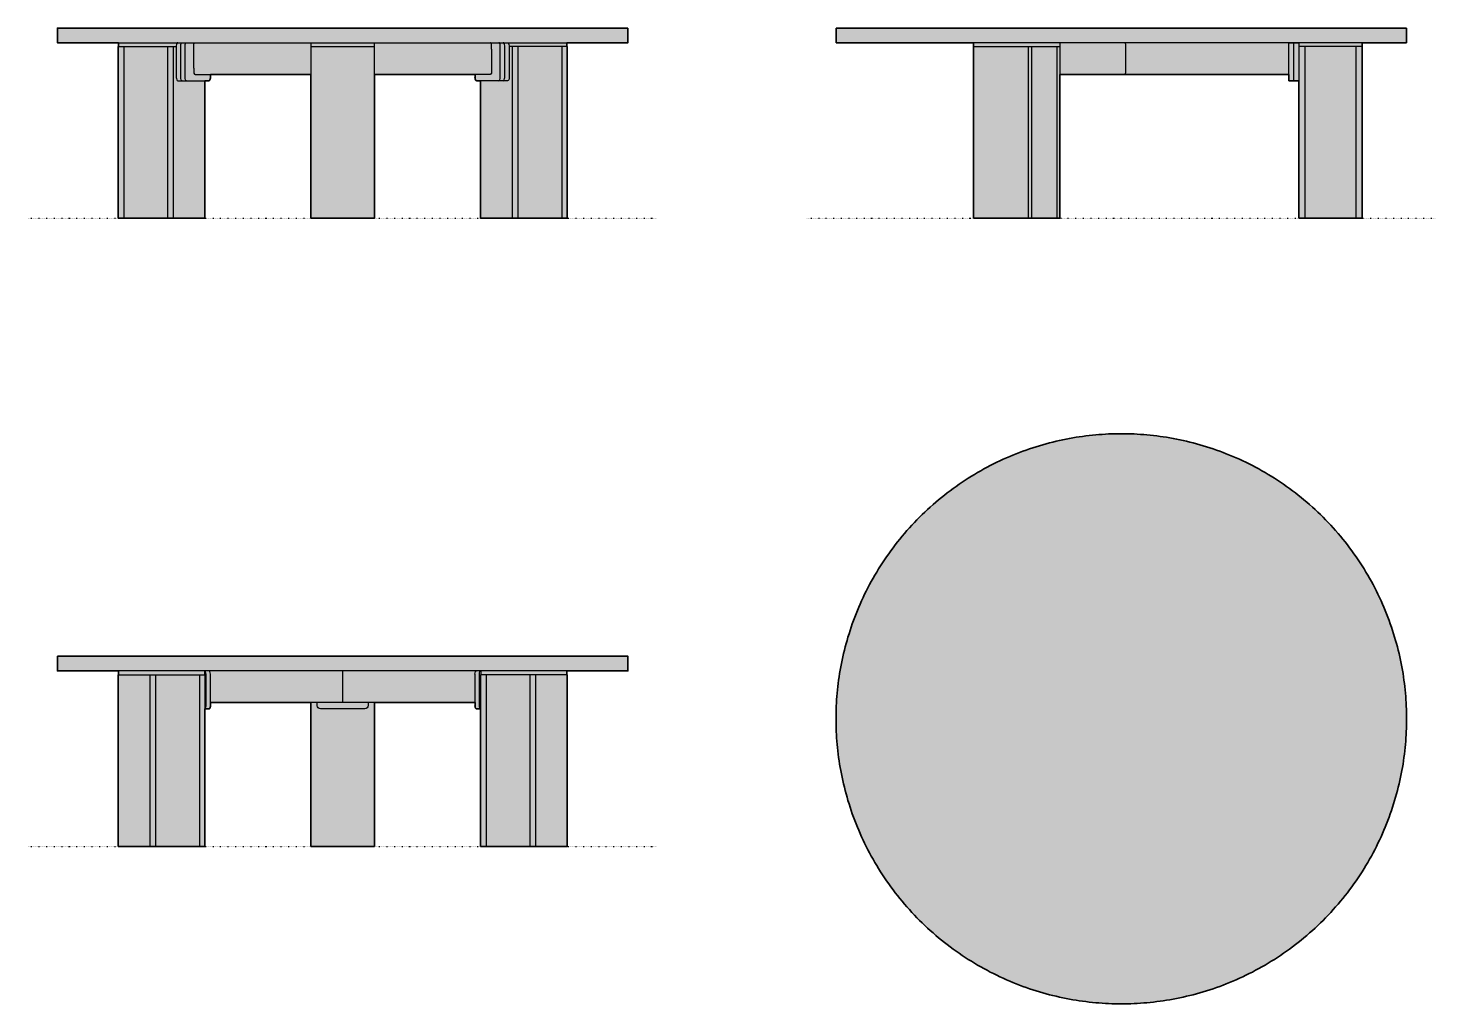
# Model space of a CAD drawing. Header units: millimetres. Extents: x 0 to 2220, y -1240 to 300.
import ezdxf

# ---------------------------------------------------------------- set-up
doc = ezdxf.new("R2010")
doc.units = ezdxf.units.MM
doc.linetypes.add('Dots', pattern=[1, 0, -1])
doc.layers.add('Blocks', color=7, linetype='Continuous')
doc.layers.add('Blocks$Fill', color=7, linetype='Continuous', true_color=0xffffff)
for name, color, linetype, lineweight, true_color in [('Blocks$Inner', 7, 'Continuous', 25, 0x007f00), ('Blocks$Outline', 7, 'Continuous', 35, 0xff3f3f), ('Groud', 7, 'Dots', 25, 0x243775)]:
    doc.layers.add(name, color=color, linetype=linetype, lineweight=lineweight, true_color=true_color)

# ---------------------------------------------------------------- blocks, each defined once
blk = doc.blocks.new('Heb 04 Coffee Table Top')
at = {"layer": 'Blocks$Fill'}
blk.add_hatch(color=256, dxfattribs=at).paths.add_polyline_path([(1032.5, -38.1), (1032.4, -48.1), (1032, -58.2), (1031.5, -68.4), (1030.6, -78.6), (1029.6, -88.9), (1028.3, -99.2), (1026.8, -109.6), (1025, -120), (1022.9, -130.5), (1020.6, -141), (1018, -151.5), (1015.1, -162), (1012, -172.5), (1008.5, -182.9), (1004.8, -193.4), (1000.9, -203.8), (996.6, -214.1), (992.1, -224.4), (987.3, -234.7), (982.2, -244.8), (976.8, -254.9), (971.2, -264.8), (965.3, -274.7), (959.1, -284.4), (952.7, -294), (946, -303.4), (939, -312.7), (931.8, -321.8), (924.4, -330.7), (916.7, -339.4), (908.8, -348), (900.7, -356.3), (892.3, -364.5), (883.8, -372.4), (875, -380.1), (866.1, -387.5), (857, -394.7), (847.7, -401.7), (838.3, -408.4), (828.7, -414.8), (819, -421), (809.2, -426.9), (799.2, -432.5), (789.2, -437.9), (779, -443), (768.8, -447.8), (758.5, -452.3), (748.1, -456.5), (737.7, -460.5), (727.3, -464.2), (716.8, -467.6), (706.3, -470.8), (695.8, -473.6), (685.3, -476.2), (674.8, -478.6), (664.4, -480.6), (653.9, -482.4), (643.5, -484), (633.2, -485.3), (622.9, -486.3), (612.7, -487.1), (602.5, -487.7), (592.5, -488), (582.5, -488.1), (572.5, -488), (562.4, -487.7), (552.3, -487.1), (542, -486.3), (531.7, -485.3), (521.4, -484), (511, -482.4), (500.6, -480.6), (490.1, -478.6), (479.6, -476.2), (469.1, -473.6), (458.6, -470.8), (448.2, -467.6), (437.7, -464.2), (427.2, -460.5), (416.8, -456.5), (406.5, -452.3), (396.2, -447.8), (385.9, -443), (375.8, -437.9), (365.7, -432.5), (355.8, -426.9), (345.9, -421), (336.2, -414.8), (326.6, -408.4), (317.2, -401.7), (307.9, -394.7), (298.8, -387.5), (289.9, -380.1), (281.2, -372.4), (272.6, -364.5), (264.3, -356.3), (256.1, -348), (248.2, -339.4), (240.6, -330.7), (233.1, -321.8), (225.9, -312.7), (219, -303.4), (212.3, -294), (205.8, -284.4), (199.6, -274.7), (193.7, -264.8), (188.1, -254.9), (182.7, -244.8), (177.7, -234.7), (172.8, -224.4), (168.3, -214.1), (164.1, -203.8), (160.1, -193.4), (156.4, -182.9), (153, -172.5), (149.8, -162), (147, -151.5), (144.4, -141), (142, -130.5), (140, -120), (138.2, -109.6), (136.6, -99.2), (135.3, -88.9), (134.3, -78.6), (133.5, -68.4), (132.9, -58.2), (132.6, -48.1), (132.5, -38.1), (132.6, -28.2), (132.9, -18.1), (133.5, -7.9), (134.3, 2.3), (135.3, 12.6), (136.6, 22.9), (138.2, 33.3), (140, 43.7), (142, 54.2), (144.4, 64.7), (147, 75.2), (149.8, 85.7), (153, 96.2), (156.4, 106.6), (160.1, 117.1), (164.1, 127.5), (168.3, 137.9), (172.8, 148.2), (177.7, 158.4), (182.7, 168.5), (188.1, 178.6), (193.7, 188.6), (199.6, 198.4), (205.8, 208.1), (212.3, 217.7), (219, 227.1), (225.9, 236.4), (233.1, 245.5), (240.6, 254.4), (248.2, 263.2), (256.1, 271.7), (264.3, 280.1), (272.6, 288.2), (281.2, 296.1), (289.9, 303.8), (298.8, 311.2), (307.9, 318.4), (317.2, 325.4), (326.6, 332.1), (336.2, 338.5), (345.9, 344.7), (355.8, 350.6), (365.7, 356.2), (375.8, 361.6), (385.9, 366.7), (396.2, 371.5), (406.5, 376), (416.8, 380.3), (427.2, 384.2), (437.7, 387.9), (448.2, 391.3), (458.6, 394.5), (469.1, 397.4), (479.6, 400), (490.1, 402.3), (500.6, 404.3), (511, 406.1), (521.4, 407.7), (531.7, 409), (542, 410), (552.3, 410.8), (562.4, 411.4), (572.5, 411.7), (582.5, 411.9), (592.5, 411.7), (602.5, 411.4), (612.7, 410.8), (622.9, 410), (633.2, 409), (643.5, 407.7), (653.9, 406.1), (664.4, 404.3), (674.8, 402.3), (685.3, 400), (695.8, 397.4), (706.3, 394.5), (716.8, 391.3), (727.3, 387.9), (737.7, 384.2), (748.1, 380.3), (758.5, 376), (768.8, 371.5), (779, 366.7), (789.2, 361.6), (799.2, 356.2), (809.2, 350.6), (819, 344.7), (828.7, 338.5), (838.3, 332.1), (847.7, 325.4), (857, 318.4), (866.1, 311.2), (875, 303.8), (883.8, 296.1), (892.3, 288.2), (900.7, 280.1), (908.8, 271.7), (916.7, 263.2), (924.4, 254.4), (931.8, 245.5), (939, 236.4), (946, 227.1), (952.7, 217.7), (959.1, 208.1), (965.3, 198.4), (971.2, 188.6), (976.8, 178.6), (982.2, 168.5), (987.3, 158.4), (992.1, 148.2), (996.6, 137.9), (1000.9, 127.5), (1004.8, 117.1), (1008.5, 106.6), (1012, 96.2), (1015.1, 85.7), (1018, 75.2), (1020.6, 64.7), (1022.9, 54.2), (1025, 43.7), (1026.8, 33.3), (1028.3, 22.9), (1029.6, 12.6), (1030.6, 2.3), (1031.5, -7.9), (1032, -18.1), (1032.4, -28.2)], flags=0)
at = {"layer": 'Blocks$Inner'}
blk.add_rational_spline([(1032.5, -38.1), (1032.5, 411.9), (582.5, 411.9), (132.5, 411.9), (132.5, -38.1), (132.5, -488.1), (582.5, -488.1), (1032.5, -488.1), (1032.5, -38.1)], [1, 0.707106781187, 1, 0.707106781187, 1, 0.707106781187, 1, 0.707106781187, 1], degree=2, knots=[0, 0, 0, 706.858347, 706.858347, 1413.716694, 1413.716694, 2120.575041, 2120.575041, 2827.433388, 2827.433388, 2827.433388], dxfattribs=at)
at = {"layer": 'Blocks$Outline'}
blk.add_rational_spline([(1032.5, -38.1), (1032.5, -488.1), (582.5, -488.1), (132.5, -488.1), (132.5, -38.1), (132.5, 411.9), (582.5, 411.9), (1032.5, 411.9), (1032.5, -38.1)], [1, 0.707106781187, 1, 0.707106781187, 1, 0.707106781187, 1, 0.707106781187, 1], degree=2, knots=[-2827.433388, -2827.433388, -2827.433388, -2120.575041, -2120.575041, -1413.716694, -1413.716694, -706.858347, -706.858347, 0, 0, 0], dxfattribs=at)
blk = doc.blocks.new('Heb 04 Coffee Table Side')
at = {"layer": 'Blocks$Fill'}
blk.add_hatch(color=256, dxfattribs=at).paths.add_polyline_path([(46.1, 300), (46.1, 277), (263.2, 277), (263.2, 271), (262.8, 271), (262.8, 0), (399.4, 0), (399.4, 227), (501, 227), (501.1, 227), (501.1, 227), (501.1, 227), (501.2, 227), (501.2, 227), (501.2, 227), (501.3, 227), (501.3, 227), (760.1, 227), (760.1, 217), (776.1, 217), (776.1, 0), (876.1, 0), (876.1, 277), (946.1, 277), (946.1, 300)], flags=0)
at = {"layer": 'Blocks$Inner'}
for p, q in [((263.2, 277), (263.2, 271)), ((349.4, 271), (349.4, 0)), ((354.4, 271), (354.4, 0)), ((394.4, 271), (394.4, 0)), ((399.1, 277), (399.1, 271)), ((503.3, 231), (503.3, 273)), ((768.1, 217), (768.1, 277)), ((876.1, 271), (776.1, 271)), ((786.1, 0), (786.1, 271)), ((866.1, 271), (866.1, 0)), ((399.4, 227), (760.1, 227))]:
    blk.add_line(p, q, dxfattribs=at)
for points in [[(46.1, 300), (946.1, 300), (946.1, 277), (46.1, 277)], [(262.8, 271), (399.4, 271), (399.4, 0), (262.8, 0)]]:
    blk.add_lwpolyline(points, close=True, dxfattribs=at)
blk.add_lwpolyline([(776.1, 217), (760.1, 217), (760.1, 277), (776.1, 277), (776.1, 0), (876.1, 0), (876.1, 277)], dxfattribs=at)
for points, weights, knots in [([(503.3, 273), (503.2, 277), (501.2, 277), (501.1, 277), (501, 277)], [0.970336574539, 0.722776858583, 1, 0.986405722041, 0.974073367414], [46.62835, 46.62835, 46.62835, 48.115107, 48.115107, 48.188014, 48.188014, 48.188014]), ([(501, 227), (501.1, 227), (501.2, 227), (503.2, 227), (503.3, 231)], [0.974073367414, 0.986405722041, 1, 0.722776858583, 0.970336574539], [3.068686, 3.068686, 3.068686, 3.141593, 3.141593, 4.62835, 4.62835, 4.62835])]:
    blk.add_rational_spline(points, weights, degree=2, knots=knots, dxfattribs=at)
at = {"layer": 'Blocks$Outline'}
for points in [[(46.1, 300), (46.1, 277)], [(946.1, 300), (46.1, 300)], [(946.1, 277), (946.1, 300)], [(46.1, 277), (263.2, 277)], [(263.2, 271), (262.8, 271)], [(262.8, 271), (262.8, 0)], [(263.2, 277), (263.2, 271)], [(876.1, 0), (876.1, 277)], [(876.1, 277), (946.1, 277)], [(399.4, 0), (399.4, 227)], [(399.4, 227), (501, 227)], [(501.3, 227), (760.1, 227)], [(760.1, 227), (760.1, 217)], [(760.1, 217), (776.1, 217)], [(776.1, 217), (776.1, 0)], [(262.8, 0), (399.4, 0)], [(776.1, 0), (876.1, 0)]]:
    blk.add_lwpolyline(points, dxfattribs=at)
blk.add_rational_spline([(501, 227), (501.1, 227), (501.2, 227), (501.2, 227), (501.3, 227)], [0.974073367414, 0.986405722041, 1, 0.986405722041, 0.974073367413], degree=2, knots=[3.0686861, 3.0686861, 3.0686861, 3.1415927, 3.1415927, 3.2144992, 3.2144992, 3.2144992], dxfattribs=at)
blk = doc.blocks.new('Heb 04 Coffee Table Back')
at = {"layer": 'Blocks$Fill'}
blk.add_hatch(color=256, dxfattribs=at).paths.add_polyline_path([(46.1, 300), (946.1, 300), (946.1, 277), (849.8, 277), (849.8, 271), (850.2, 271), (850.2, 0), (713.6, 0), (713.6, 217), (707.3, 217), (707.2, 217), (707.2, 217), (707.1, 217), (707.1, 217), (707, 217), (707, 217), (706.9, 217.1), (706.9, 217.1), (706.8, 217.1), (706.8, 217.1), (706.7, 217.1), (706.7, 217.1), (706.6, 217.2), (706.6, 217.2), (706.5, 217.2), (706.5, 217.2), (706.5, 217.3), (706.4, 217.3), (706.4, 217.3), (706.3, 217.3), (706.3, 217.4), (706.3, 217.4), (706.2, 217.4), (706.2, 217.5), (706.1, 217.5), (706.1, 217.5), (706.1, 217.6), (706, 217.6), (706, 217.6), (706, 217.7), (706, 217.7), (705.9, 217.8), (705.9, 217.9), (705.8, 218), (705.7, 218.1), (705.6, 218.2), (705.6, 218.4), (705.5, 218.5), (705.4, 218.6), (705.4, 218.7), (705.3, 218.9), (705.3, 219), (705.2, 219.1), (705.2, 219.3), (705.1, 219.4), (705.1, 219.5), (705, 219.7), (705, 219.8), (705, 219.9), (704.9, 220.1), (704.9, 220.2), (704.9, 220.3), (704.9, 220.5), (704.8, 220.6), (704.8, 220.8), (704.8, 220.9), (704.8, 221), (704.8, 221.2), (704.8, 221.3), (704.7, 221.4), (704.7, 221.6), (704.7, 221.7), (704.7, 221.9), (704.8, 222), (704.8, 227.1), (546.1, 227.1), (546.1, 0), (446.1, 0), (446.1, 227.1), (287.5, 227.1), (287.5, 222), (287.5, 221.9), (287.5, 221.7), (287.5, 221.6), (287.5, 221.4), (287.5, 221.3), (287.5, 221.2), (287.5, 221), (287.4, 220.9), (287.4, 220.8), (287.4, 220.6), (287.4, 220.5), (287.4, 220.3), (287.3, 220.2), (287.3, 220.1), (287.3, 219.9), (287.2, 219.8), (287.2, 219.7), (287.2, 219.5), (287.1, 219.4), (287.1, 219.3), (287, 219.1), (287, 219), (286.9, 218.9), (286.9, 218.7), (286.8, 218.6), (286.7, 218.5), (286.7, 218.4), (286.6, 218.2), (286.5, 218.1), (286.5, 218), (286.4, 217.9), (286.3, 217.8), (286.3, 217.7), (286.3, 217.7), (286.2, 217.6), (286.2, 217.6), (286.2, 217.6), (286.1, 217.5), (286.1, 217.5), (286.1, 217.5), (286, 217.4), (286, 217.4), (285.9, 217.4), (285.9, 217.3), (285.9, 217.3), (285.8, 217.3), (285.8, 217.3), (285.7, 217.2), (285.7, 217.2), (285.6, 217.2), (285.6, 217.2), (285.6, 217.1), (285.5, 217.1), (285.5, 217.1), (285.4, 217.1), (285.4, 217.1), (285.3, 217.1), (285.3, 217), (285.2, 217), (285.2, 217), (285.1, 217), (285.1, 217), (285, 217), (285, 217), (278.6, 217), (278.6, 0), (142, 0), (142, 271), (142.4, 271), (142.4, 277), (46.1, 277)], flags=0)
at = {"layer": 'Blocks$Inner'}
for p, q in [((280.6, 222), (280.6, 272)), ((287.5, 222), (287.5, 272)), ((704.8, 222), (704.8, 272)), ((711.7, 222), (711.7, 272)), ((456.1, 222), (456.1, 227.1)), ((536.1, 227.1), (536.1, 222)), ((278.6, 217), (285, 217)), ((531.1, 217), (461.1, 217)), ((713.6, 217), (707.3, 217))]:
    blk.add_line(p, q, dxfattribs=at)
for points in [[(46.1, 300), (946.1, 300), (946.1, 277), (46.1, 277)], [(142, 271), (278.6, 271), (278.6, 0), (142, 0)], [(850.2, 271), (713.6, 271), (713.6, 0), (850.2, 0)]]:
    blk.add_lwpolyline(points, close=True, dxfattribs=at)
for points in [[(142.4, 271), (142.4, 277)], [(192, 271), (192, 0)], [(200.7, 271), (200.7, 0)], [(270, 271), (270, 0)], [(278.3, 277), (278.3, 271)], [(496.1, 227.1), (496.1, 277)], [(714, 277), (714, 271)], [(722.3, 271), (722.3, 0)], [(791.5, 271), (791.5, 0)], [(800.2, 271), (800.2, 0)], [(849.8, 271), (849.8, 277)], [(704.8, 227.1), (287.5, 227.1)], [(546.1, 227.4), (546.1, 0), (446.1, 0), (446.1, 227.1)]]:
    blk.add_lwpolyline(points, dxfattribs=at)
for centre, radius, start, end in [((277.6, 274.8), 2.3, 25.2459, 74.0112), ((272.6, 272.2), 7.96, 358.7406, 26.7374), ((284.6, 274.8), 2.3, 25.2459, 74.0112), ((279.5, 272.2), 7.96, 358.7406, 26.7374), ((277.1, 219.7), 2.97, 300.3368, 337.9329), ((272.4, 221.8), 8.17, 336.4938, 1.1262), ((284.9, 218.8), 1.77, 274.3163, 325.4217), ((280.3, 221.7), 7.19, 326.7051, 2.3213)]:
    blk.add_arc(centre, radius, start, end, dxfattribs=at)
at = {"layer": 'Blocks$Inner', "extrusion": (0, 0, -1)}
for centre, radius, start, end in [((-712.7, 272.2), 7.96, 358.7406, 26.7374), ((-707.7, 274.8), 2.3, 25.2459, 74.0112), ((-719.6, 272.2), 7.96, 358.7406, 26.7374), ((-714.6, 274.8), 2.3, 25.2459, 74.0112), ((-461.1, 222), 5, 270, 360), ((-531.1, 222), 5, 180, 270), ((-711.9, 221.7), 7.19, 326.7051, 2.3213), ((-707.4, 218.8), 1.77, 274.3163, 325.4217), ((-719.9, 221.8), 8.17, 336.4938, 1.1262), ((-715.1, 219.7), 2.97, 300.3368, 337.9329)]:
    blk.add_arc(centre, radius, start, end, dxfattribs=at)
at = {"layer": 'Blocks$Outline'}
for points in [[(46.1, 300), (946.1, 300), (946.1, 277), (849.8, 277)], [(142.4, 277), (46.1, 277), (46.1, 300)], [(278.6, 217), (278.6, 0), (142, 0), (142, 271)], [(142, 271), (142.4, 271)], [(142.4, 271), (142.4, 277)], [(850.2, 271), (850.2, 0), (713.6, 0), (713.6, 217)], [(849.8, 277), (849.8, 271)], [(849.8, 271), (850.2, 271)], [(446.1, 227.1), (287.5, 227.1)], [(546.1, 227.1), (546.1, 0), (446.1, 0), (446.1, 227.1)], [(704.8, 227.1), (546.1, 227.1)]]:
    blk.add_lwpolyline(points, dxfattribs=at)
for points, weights, knots in [([(287.5, 227.1), (287.5, 224.6), (287.5, 222), (287.6, 219.7), (286.3, 217.8), (285.8, 217.1), (285, 217), (281.8, 217), (278.6, 217)], [1, 1, 1, 0.952086224047, 1, 0.902189117762, 1, 1, 1], [-17.509087, -17.509087, -17.509087, -12.406927, -12.406927, -7.936872, -7.936872, -6.356406, -6.356406, 0, 0, 0]), ([(713.6, 217), (710.4, 217), (707.3, 217), (706.4, 217.1), (705.9, 217.8), (704.7, 219.7), (704.8, 222), (704.8, 224.6), (704.8, 227.1)], [1, 1, 1, 0.902189117762, 1, 0.952086224047, 1, 1, 1], [0, 0, 0, 6.356406, 6.356406, 7.936872, 7.936872, 12.406927, 12.406927, 17.509087, 17.509087, 17.509087])]:
    blk.add_rational_spline(points, weights, degree=2, knots=knots, dxfattribs=at)
blk = doc.blocks.new('Heb 04 Coffee Table Front')
at = {"layer": 'Blocks$Fill'}
blk.add_hatch(color=256, dxfattribs=at).paths.add_polyline_path([(713.6, 217), (713.6, 0), (850.2, 0), (850.2, 271), (849.8, 271), (849.8, 277), (946.1, 277), (946.1, 300), (46.1, 300), (46.1, 277), (142.4, 277), (142.4, 271), (142, 271), (142, 0), (278.6, 0), (278.6, 217), (285, 217), (285, 217), (285.1, 217), (285.1, 217), (285.2, 217), (285.2, 217), (285.3, 217), (285.3, 217.1), (285.4, 217.1), (285.4, 217.1), (285.5, 217.1), (285.5, 217.1), (285.6, 217.1), (285.6, 217.2), (285.6, 217.2), (285.7, 217.2), (285.7, 217.2), (285.8, 217.3), (285.8, 217.3), (285.9, 217.3), (285.9, 217.3), (285.9, 217.4), (286, 217.4), (286, 217.4), (286.1, 217.5), (286.1, 217.5), (286.1, 217.5), (286.2, 217.6), (286.2, 217.6), (286.2, 217.6), (286.3, 217.7), (286.3, 217.7), (286.3, 217.8), (286.4, 217.9), (286.5, 218), (286.5, 218.1), (286.6, 218.2), (286.7, 218.4), (286.7, 218.5), (286.8, 218.6), (286.9, 218.7), (286.9, 218.9), (287, 219), (287, 219.1), (287.1, 219.3), (287.1, 219.4), (287.2, 219.5), (287.2, 219.7), (287.2, 219.8), (287.3, 219.9), (287.3, 220.1), (287.3, 220.2), (287.4, 220.3), (287.4, 220.5), (287.4, 220.6), (287.4, 220.8), (287.4, 220.9), (287.5, 221), (287.5, 221.2), (287.5, 221.3), (287.5, 221.4), (287.5, 221.6), (287.5, 221.7), (287.5, 221.9), (287.5, 222), (287.5, 227), (446.1, 227), (446.1, 0), (546.1, 0), (546.1, 227), (704.8, 227), (704.8, 222), (704.7, 221.9), (704.7, 221.7), (704.7, 221.6), (704.7, 221.4), (704.8, 221.3), (704.8, 221.2), (704.8, 221), (704.8, 220.9), (704.8, 220.8), (704.8, 220.6), (704.9, 220.5), (704.9, 220.3), (704.9, 220.2), (704.9, 220.1), (705, 219.9), (705, 219.8), (705, 219.7), (705.1, 219.5), (705.1, 219.4), (705.2, 219.3), (705.2, 219.1), (705.3, 219), (705.3, 218.9), (705.4, 218.7), (705.4, 218.6), (705.5, 218.5), (705.6, 218.4), (705.6, 218.2), (705.7, 218.1), (705.8, 218), (705.9, 217.9), (705.9, 217.8), (706, 217.7), (706, 217.7), (706, 217.6), (706, 217.6), (706.1, 217.6), (706.1, 217.5), (706.1, 217.5), (706.2, 217.5), (706.2, 217.4), (706.3, 217.4), (706.3, 217.4), (706.3, 217.3), (706.4, 217.3), (706.4, 217.3), (706.5, 217.3), (706.5, 217.2), (706.5, 217.2), (706.6, 217.2), (706.6, 217.2), (706.7, 217.1), (706.7, 217.1), (706.8, 217.1), (706.8, 217.1), (706.9, 217.1), (706.9, 217.1), (707, 217), (707, 217), (707.1, 217), (707.1, 217), (707.2, 217), (707.2, 217), (707.3, 217)], flags=0)
at = {"layer": 'Blocks$Inner'}
for p, q in [((233.6, 272.2), (233.6, 222.2)), ((240.6, 222.2), (240.6, 272.2)), ((247.5, 222.2), (247.5, 272.2)), ((261.1, 267), (261.2, 267)), ((261.1, 237.2), (261.1, 266.8)), ((261.2, 267), (261.2, 273.4)), ((731, 267), (731, 273.4)), ((731.1, 267), (731, 267)), ((731.1, 237.2), (731.1, 266.8)), ((744.7, 222.2), (744.7, 272.2)), ((751.7, 222.2), (751.7, 272.2)), ((758.6, 272.2), (758.6, 222.2)), ((261.1, 237), (261.2, 237)), ((261.2, 237), (261.2, 230.6)), ((263.2, 227), (446.1, 227)), ((287.5, 222), (287.5, 227)), ((729, 227), (546.1, 227)), ((704.8, 222), (704.8, 227)), ((731.1, 237), (731, 237)), ((731, 237), (731, 230.6)), ((236.1, 217), (285, 217)), ((756.1, 217), (707.3, 217))]:
    blk.add_line(p, q, dxfattribs=at)
blk.add_lwpolyline([(946.1, 300), (46.1, 300), (46.1, 277), (946.1, 277)], close=True, dxfattribs=at)
for points in [[(278.6, 217), (278.6, 0), (142, 0), (142, 271), (233.6, 271)], [(142.4, 271), (142.4, 277)], [(150.7, 271), (150.7, 0)], [(220, 271), (220, 0)], [(228.6, 271), (228.6, 0)], [(446.1, 277), (446.1, 0), (546.1, 0), (546.1, 277)], [(446.1, 271), (546.1, 271)], [(713.6, 217), (713.6, 0), (850.2, 0), (850.2, 271), (758.6, 271)], [(763.6, 271), (763.6, 0)], [(772.3, 271), (772.3, 0)], [(841.5, 271), (841.5, 0)], [(849.8, 271), (849.8, 277)]]:
    blk.add_lwpolyline(points, dxfattribs=at)
for centre, radius, start, end in [((241.4, 272.2), 7.74, 152.5298, 180.0586), ((236.5, 274.9), 2.18, 102.0883, 154.5283), ((728.9, 275.6), 1.4, 32.052, 84.349), ((725.6, 273.4), 5.43, 0.0089, 33.422), ((730.6, 266.9), 0.489, 14.4907, 38.6493), ((730.2, 266.8), 0.914, 359.7138, 15.5706), ((741.9, 274.9), 2.18, 25.4717, 77.9117), ((737, 272.2), 7.74, 359.9414, 27.4702), ((748.8, 274.9), 2.18, 25.4717, 77.9117), ((743.9, 272.2), 7.74, 359.9414, 27.4702), ((242.1, 221.9), 8.42, 177.8084, 203.5642), ((266.7, 230.7), 5.44, 180.4074, 215.8036), ((263.3, 228.3), 1.33, 218.8509, 266.7993), ((730.6, 237.1), 0.522, 322.1314, 344.7385), ((730.2, 237.2), 0.95, 344.7385, 0), ((736.3, 221.9), 8.42, 336.4358, 2.1916), ((743.3, 221.9), 8.42, 336.4358, 2.1916), ((236.4, 219.2), 2.2, 197.1339, 262.0586), ((284.9, 218.8), 1.77, 274.3163, 325.4217), ((280.3, 221.7), 7.19, 326.7051, 2.3213), ((741.9, 219.2), 2.2, 277.9414, 342.8661), ((748.9, 219.2), 2.2, 277.9414, 342.8661)]:
    blk.add_arc(centre, radius, start, end, dxfattribs=at)
at = {"layer": 'Blocks$Inner', "extrusion": (0, 0, -1)}
for centre, radius, start, end in [((-248.3, 272.2), 7.74, 359.9414, 27.4702), ((-243.4, 274.9), 2.18, 25.4717, 77.9117), ((-255.2, 272.2), 7.74, 359.9414, 27.4702), ((-250.3, 274.9), 2.18, 25.4717, 77.9117), ((-261.6, 266.9), 0.489, 14.4907, 38.6493), ((-262, 266.8), 0.914, 359.7138, 15.5706), ((-266.7, 273.4), 5.43, 0.0089, 33.422), ((-263.3, 275.6), 1.4, 32.052, 84.349), ((-755.8, 274.9), 2.18, 102.0883, 154.5283), ((-750.9, 272.2), 7.74, 152.5298, 180.0586), ((-249, 221.9), 8.42, 336.4358, 2.1916), ((-255.9, 221.9), 8.42, 336.4358, 2.1916), ((-262.1, 237.2), 0.95, 344.7385, 0), ((-261.7, 237.1), 0.522, 322.1314, 344.7385), ((-728.9, 228.3), 1.33, 218.8509, 266.7993), ((-725.5, 230.7), 5.44, 180.4074, 215.8036), ((-750.2, 221.9), 8.42, 177.8084, 203.5642), ((-243.4, 219.2), 2.2, 277.9414, 342.8661), ((-250.3, 219.2), 2.2, 277.9414, 342.8661), ((-711.9, 221.7), 7.19, 326.7051, 2.3213), ((-707.4, 218.8), 1.77, 274.3163, 325.4217), ((-755.8, 219.2), 2.2, 197.1339, 262.0586)]:
    blk.add_arc(centre, radius, start, end, dxfattribs=at)
at = {"layer": 'Blocks$Outline'}
for points in [[(946.1, 300), (46.1, 300), (46.1, 277), (142.4, 277)], [(849.8, 277), (946.1, 277), (946.1, 300)], [(142.4, 271), (142, 271), (142, 0), (278.6, 0), (278.6, 217)], [(142.4, 277), (142.4, 271)], [(713.6, 217), (713.6, 0), (850.2, 0), (850.2, 271), (849.8, 271)], [(849.8, 271), (849.8, 277)], [(446.1, 227), (446.1, 0), (546.1, 0), (546.1, 227)]]:
    blk.add_lwpolyline(points, dxfattribs=at)
for points, weights, knots in [([(278.6, 217), (281.8, 217), (285, 217), (285.8, 217.1), (286.3, 217.8), (287.6, 219.7), (287.5, 222), (287.5, 224.5), (287.5, 227)], [1, 1, 1, 0.902189117762, 1, 0.952086224047, 1, 1, 1], [42.5, 42.5, 42.5, 48.856406, 48.856406, 50.436872, 50.436872, 54.906927, 54.906927, 59.912538, 59.912538, 59.912538]), ([(704.8, 227), (704.8, 224.5), (704.8, 222), (704.7, 219.7), (705.9, 217.8), (706.4, 217.1), (707.3, 217), (710.4, 217), (713.6, 217)], [1, 1, 1, 0.952086224047, 1, 0.902189117762, 1, 1, 1], [-59.912538, -59.912538, -59.912538, -54.906927, -54.906927, -50.436872, -50.436872, -48.856406, -48.856406, -42.5, -42.5, -42.5])]:
    blk.add_rational_spline(points, weights, degree=2, knots=knots, dxfattribs=at)
for points in [[(287.5, 227), (366.8, 227), (446.1, 227)], [(546.1, 227), (625.4, 227), (704.8, 227)]]:
    blk.add_open_spline(points, degree=2, dxfattribs=at)

msp = doc.modelspace()

# ---------------------------------------------------------------- linework, layer by layer
at = {"layer": 'Groud'}
for points in [[(0, 0), (992.2, 0)], [(1228.1, 0), (2220.3, 0)], [(0, -991.6), (992.2, -991.6)]]:
    msp.add_lwpolyline(points, dxfattribs=at)

# ---------------------------------------------------------------- block references
at = {"layer": 'Blocks'}
for name, p in [('Heb 04 Coffee Table Front', (0, 0)), ('Heb 04 Coffee Table Side', (1228.1, 0)), ('Heb 04 Coffee Table Top', (1141.7, -752.1)), ('Heb 04 Coffee Table Back', (0, -991.6))]:
    msp.add_blockref(name, p, dxfattribs=at)

doc.saveas('drawing.dxf')
